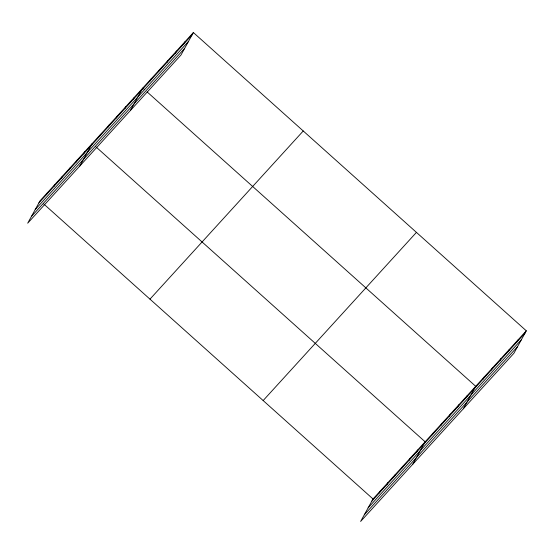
<?xml version="1.0" encoding="UTF-8"?>
<svg xmlns="http://www.w3.org/2000/svg" width="554" height="554" viewBox="0 0 554 554"><rect width="100%" height="100%" fill="white"/><g stroke="black" fill="none" stroke-linecap="round" stroke-linejoin="round"><path stroke-width="0.83" d="M46.342 194.745L47.554 192.55M53.786 186.573L54.998 184.385M61.231 178.402L62.443 176.214M68.675 170.237L69.887 168.049M76.12 162.066L77.331 159.877M83.564 153.901L84.776 151.706M79.818 166.013L92.22 143.541M99.443 136.485L100.648 134.29M107.871 127.233L109.083 125.045M116.298 117.981L117.51 115.793M124.733 108.736L125.938 106.541M133.161 99.485L134.373 97.296M130.398 110.516L142.8 88.044L144.019 89.139M150.023 80.988L151.235 78.793M158.451 71.736L159.663 69.548M166.886 62.484L168.091 60.296M175.313 53.239L176.525 51.044M183.741 43.988L184.953 41.799M193.381 32.547L180.978 55.019L27.7 223.193L40.103 200.721L193.381 32.547L526.3 330.807L513.897 353.279L360.619 521.452L373.022 498.981L526.3 330.807M379.255 493.005L380.466 490.809M386.706 484.833L387.911 482.645M394.15 476.669L395.355 474.473M401.595 468.497L402.8 466.309M409.039 460.326L410.244 458.137M416.483 452.161L417.695 449.973M412.73 464.273L425.14 441.801L95.884 146.824M432.355 434.745L433.567 432.549M440.79 425.493L441.995 423.304M449.218 416.241L450.43 414.053M457.646 406.996L458.857 404.801M466.08 397.744L467.285 395.556M463.31 408.776L475.72 386.304L147.073 91.874M482.943 379.248L484.148 377.052M491.37 369.996L492.582 367.808M499.798 360.744L501.01 358.556M508.233 351.499L509.438 349.304M516.66 342.247L517.872 340.059M38.898 202.909L192.176 34.736M35.2 209.606L188.478 41.432M31.398 216.496L184.676 48.33M149.968 299.146L303.246 130.973M263.157 400.556L416.435 232.382M371.81 501.169L525.088 332.996M368.119 507.866L521.397 339.692M364.31 514.763L517.588 346.589M43.766 204.004L373.022 498.981"/></g></svg>
